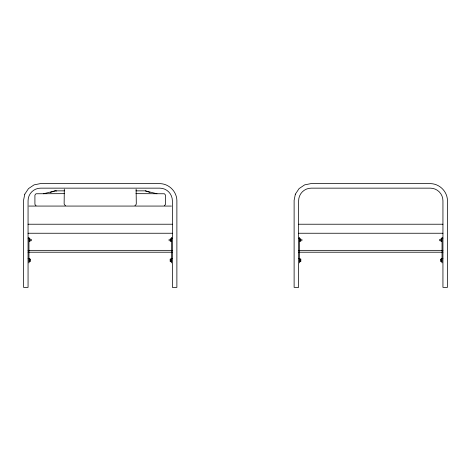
<?xml version="1.0" encoding="UTF-8"?>
<svg xmlns="http://www.w3.org/2000/svg" width="471" height="471" viewBox="0 0 471 471"><rect width="100%" height="100%" fill="white"/><g stroke="black" fill="none" stroke-linecap="round" stroke-linejoin="round"><path stroke-width="0.71" d="M64.303 189.124L64.138 203.66L64.303 204.491L65.475 205.662M134.953 205.662L136.125 204.491L136.29 203.66L136.125 189.124M164.432 205.715L165.509 204.367L165.509 195.112L164.432 193.764L135.919 193.652M50.379 192.433L55.119 190.855L64.498 190.855M28.961 206.068L171.462 206.068M43.438 193.775L55.119 190.855L56.561 191.002M135.931 190.855L145.309 190.855L156.99 193.775M64.503 193.652L35.996 193.764L34.913 195.112L34.913 204.367L35.996 205.715M28.06 224.225L172.368 224.225M298.632 224.225L442.94 224.225M28.06 233.245L172.368 233.245M298.632 233.245L442.94 233.245M28.06 238.143L28.961 238.143M171.462 238.143L172.368 238.143M298.632 238.143L299.538 238.143M442.039 238.143L442.94 238.143M29.32 238.962L30.226 238.962L30.226 241.146L29.32 241.146M171.103 238.962L170.202 238.962L170.202 241.146L171.103 241.146M299.897 238.962L300.798 238.962L300.798 241.146L299.897 241.146M441.68 238.962L440.774 238.962L440.774 241.146L441.68 241.146M29.32 240.057L30.226 240.057M170.202 240.057L171.103 240.057M299.897 240.057L300.798 240.057M440.774 240.057L441.68 240.057M28.06 250.348L172.368 250.348M298.632 250.348L442.94 250.348M28.06 252.22L172.368 252.22M298.632 252.22L442.94 252.22M28.06 258.391L28.961 258.391M171.462 258.391L172.368 258.391M298.632 258.391L299.538 258.391M442.039 258.391L442.94 258.391M29.32 259.038L30.226 259.038L30.226 261.564L29.32 261.564M171.103 259.038L170.202 259.038L170.202 261.564L171.103 261.564M299.897 259.038L300.798 259.038L300.798 261.564L299.897 261.564M441.68 259.038L440.774 259.038L440.774 261.564L441.68 261.564M29.32 259.674L30.226 259.674M170.202 259.674L171.103 259.674M299.897 259.674L300.798 259.674M440.774 259.674L441.68 259.674M29.32 260.934L30.226 260.934M170.202 260.934L171.103 260.934M299.897 260.934L300.798 260.934M440.774 260.934L441.68 260.934M145.309 190.855L150.002 192.433M442.039 237.443L442.039 262.918M441.68 238.432L441.68 241.676M441.68 258.679L441.68 261.929M439.696 239.333L439.696 240.775M301.882 239.333L301.882 240.775M299.897 238.432L299.897 241.676M299.897 258.679L299.897 261.929M299.538 237.443L299.538 262.918M171.462 237.443L171.462 262.918M171.103 238.432L171.103 241.676M171.103 258.679L171.103 261.929M169.118 239.333L169.118 240.775M31.304 239.333L31.304 240.775M29.32 238.432L29.32 241.676M29.32 258.679L29.32 261.929M28.961 237.443L28.961 262.918M24.775 194.187L23.55 200.334L23.55 287.363L28.06 287.363L28.06 200.776A12.629 12.629 0 0 1 40.689 188.147L159.74 188.147A12.629 12.629 0 0 1 172.368 200.776L172.368 287.363L176.878 287.363L176.878 200.334C176.613 191.444 169.071 183.902 160.181 183.637L40.241 183.637L34.095 184.862L28.507 188.594L24.775 194.187M295.346 194.187L294.122 200.334L294.122 287.363L298.632 287.363L298.632 200.776A12.629 12.629 0 0 1 311.26 188.147L430.311 188.147A12.629 12.629 0 0 1 442.94 200.776L442.94 287.363L447.45 287.363L447.45 200.334C447.185 191.444 439.649 183.902 430.759 183.637L310.819 183.637L304.666 184.862L299.079 188.594L295.346 194.187"/></g></svg>
